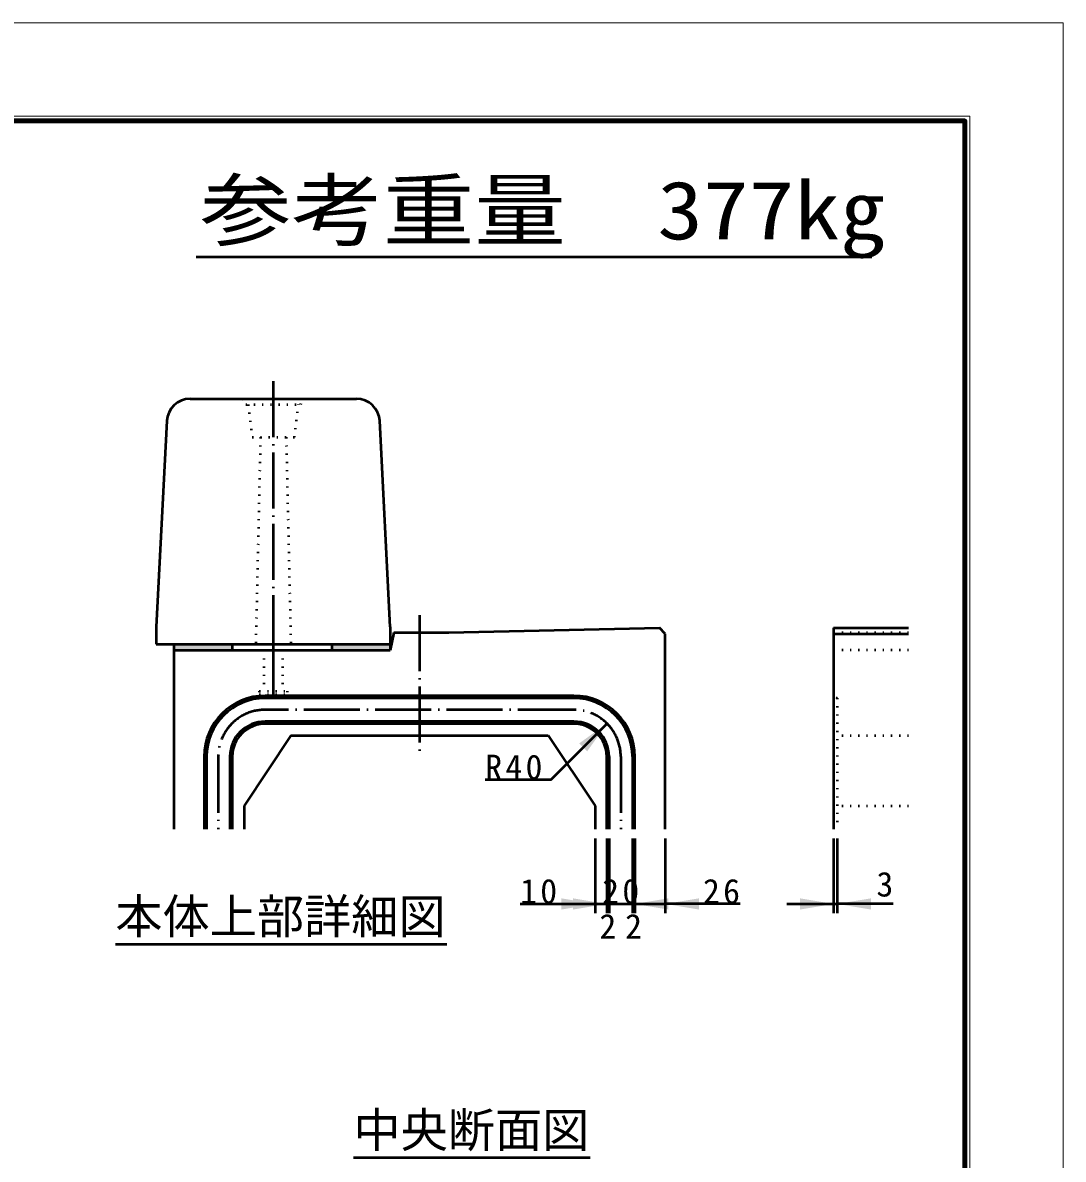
# Model space of a CAD drawing. Units: millimetres, scale not verified. Extents: x -2102 to 2102, y -1485 to 1485.
# Drawn here: x 991 to 2102, y 270 to 1485 of the extents above; entities that cross this region are included whole.
import ezdxf
from ezdxf.enums import TextEntityAlignment as Align

# ---------------------------------------------------------------- set-up
doc = ezdxf.new("R2010")
doc.units = ezdxf.units.MM
doc.header["$LTSCALE"] = 5
doc.linetypes.add('DOTTED', pattern=[1.75, 0.25, -1.5])
doc.linetypes.add('LONG_DASHED_DOTTED', pattern=[15.25, 12, -1.5, 0.25, -1.5])
doc.layers.add('0-0_V-nasSTD', color=7, linetype='Continuous', lineweight=35)
doc.layers.add('0-1_0', color=7, linetype='Continuous', lineweight=50)
doc.styles.add('ＭＳ ゴシック', font='')
doc.styles.get('ＭＳ ゴシック').set_extended_font_data('MS Gothic')

msp = doc.modelspace()

# ---------------------------------------------------------------- linework, layer by layer
at = {"layer": '0-0_V-nasSTD', "linetype": 'LONG_DASHED_DOTTED', "lineweight": 50}
msp.add_line((1258.432, 1101.931), (1258.432, 801.931), dxfattribs=at)
at = {"layer": '0-0_V-nasSTD', "lineweight": 50}
for p, q in [((1169.683, 1083.181), (1347.181, 1083.181)), ((1144.716, 1059.462), (1133.432, 839.431)), ((1383.432, 839.431), (1372.148, 1059.462)), ((1133.432, 839.431), (1133.432, 820.681)), ((1383.432, 839.431), (1383.432, 820.681)), ((1133.432, 820.681), (1383.432, 820.681)), ((1152.182, 820.681), (1152.182, 814.431)), ((1214.682, 820.681), (1214.682, 814.431)), ((1320.932, 820.681), (1320.932, 814.431)), ((1383.432, 820.681), (1383.432, 814.431))]:
    msp.add_line(p, q, dxfattribs=at)
at = {"layer": '0-0_V-nasSTD', "linetype": 'DOTTED', "lineweight": 50}
for p, q in [((1225.932, 1083.181), (1229.057, 1076.931)), ((1287.807, 1076.931), (1290.932, 1083.181)), ((1229.057, 1076.931), (1287.807, 1076.931)), ((1231.557, 1076.931), (1235.932, 1041.931)), ((1280.932, 1041.931), (1285.307, 1076.931)), ((1235.932, 1041.931), (1280.932, 1041.931)), ((1244.682, 1041.931), (1239.682, 820.681)), ((1272.182, 1041.931), (1277.182, 820.681))]:
    msp.add_line(p, q, dxfattribs=at)
at = {"layer": '0-0_V-nasSTD', "lineweight": 18}
for points in [[(-2102.5, -1485), (-2102.5, 1485), (2102.5, 1485), (2102.5, -1485)], [(-2002.5, -1385), (-2002.5, 1385), (2002.5, 1385), (2002.5, -1385)]]:
    msp.add_lwpolyline(points, close=True, dxfattribs=at)
at = {"layer": '0-0_V-nasSTD', "lineweight": 100}
msp.add_lwpolyline([(-1997.5, 1380), (-1997.5, -1380), (1997.5, -1380), (1997.5, 1380)], close=True, dxfattribs=at)
at = {"layer": '0-0_V-nasSTD', "lineweight": 50}
for centre, start, end in [((1169.683, 1058.181), 90, 177.06433), ((1347.181, 1058.181), 2.93567, 90)]:
    msp.add_arc(centre, 25, start, end, dxfattribs=at)
at = {"layer": '0-0_V-nasSTD'}
for points in [[(1152.182, 814.431), (1152.182, 820.681), (1214.682, 820.681)], [(1152.182, 814.431), (1214.682, 814.431), (1214.682, 820.681)], [(1320.932, 814.431), (1320.932, 820.681), (1383.432, 820.681)], [(1320.932, 814.431), (1383.432, 814.431), (1383.432, 820.681)], [(1585.339, 714.823), (1593.824, 706.338), (1615.037, 736.037)], [(1566.182, 537.181), (1566.182, 549.181), (1602.182, 543.181)], [(1578.682, 537.181), (1578.682, 549.181), (1614.682, 543.181)], [(1644.682, 543.181), (1680.682, 537.181), (1680.682, 549.181)], [(1677.182, 543.181), (1713.182, 537.181), (1713.182, 549.181)], [(1821.182, 537.181), (1821.182, 549.181), (1857.182, 543.181)], [(1860.932, 543.181), (1896.932, 537.181), (1896.932, 549.181)]]:
    msp.add_solid(points, dxfattribs=at)
at = {"layer": '0-1_0'}
for p, q in [((1176.036, 1234.753), (1898.036, 1234.753)), ((1445.932, 833.181), (1670.932, 838.181)), ((1677.182, 831.931), (1670.932, 838.181)), ((1857.182, 838.181), (1937.182, 838.181)), ((1857.182, 838.181), (1857.182, 623.181)), ((1387.182, 833.181), (1383.432, 814.431)), ((1387.182, 833.181), (1445.932, 833.181)), ((1677.182, 623.181), (1677.182, 831.931)), ((1857.182, 831.931), (1937.182, 831.931)), ((1152.182, 814.431), (1383.432, 814.431)), ((1152.182, 814.431), (1152.182, 623.181)), ((1579.682, 765.681), (1249.682, 765.681)), ((1579.682, 763.181), (1249.682, 763.181)), ((1579.682, 738.181), (1249.682, 738.181)), ((1579.682, 735.681), (1249.682, 735.681)), ((1554.933, 675.933), (1615.037, 736.037)), ((1277.182, 723.181), (1227.182, 648.181)), ((1277.182, 723.181), (1552.182, 723.181)), ((1552.182, 723.181), (1602.182, 648.181)), ((1184.682, 700.681), (1184.682, 623.181)), ((1187.182, 700.681), (1187.182, 623.181)), ((1212.182, 700.681), (1212.182, 623.181)), ((1214.682, 700.681), (1214.682, 623.181)), ((1614.682, 623.181), (1614.682, 700.681)), ((1617.182, 700.681), (1617.182, 623.181)), ((1642.182, 700.681), (1642.182, 623.181)), ((1644.682, 623.181), (1644.682, 700.681)), ((1554.933, 675.933), (1484.933, 675.933)), ((1227.182, 648.181), (1227.182, 623.181)), ((1602.182, 648.181), (1602.182, 623.181)), ((1602.182, 613.181), (1602.182, 533.181)), ((1614.682, 613.181), (1614.682, 533.181)), ((1617.182, 613.181), (1617.182, 533.181)), ((1642.182, 613.181), (1642.182, 533.181)), ((1644.682, 613.181), (1644.682, 533.181)), ((1677.182, 613.181), (1677.182, 533.181)), ((1857.182, 613.181), (1857.182, 533.181)), ((1860.932, 613.181), (1860.932, 533.181)), ((1522.182, 543.181), (1602.182, 543.181)), ((1602.182, 543.181), (1614.682, 543.181)), ((1757.182, 543.181), (1677.182, 543.181)), ((1807.182, 543.181), (1857.182, 543.181)), ((1857.182, 543.181), (1860.932, 543.181)), ((1920.932, 543.181), (1860.932, 543.181)), ((1089.714, 500.347), (1443.723, 500.347)), ((1344.066, 272.045), (1596.873, 272.045))]:
    msp.add_line(p, q, dxfattribs=at)
at = {"layer": '0-1_0', "linetype": 'LONG_DASHED_DOTTED'}
for p, q in [((1414.682, 851.931), (1414.682, 704.431)), ((1258.432, 823.181), (1258.432, 766.931)), ((1579.682, 750.681), (1249.682, 750.681)), ((1199.682, 700.681), (1199.682, 623.181)), ((1629.682, 700.681), (1629.682, 623.181))]:
    msp.add_line(p, q, dxfattribs=at)
at = {"layer": '0-1_0', "linetype": 'DOTTED'}
for p, q in [((1857.182, 833.181), (1937.182, 833.181)), ((1248.432, 814.431), (1248.432, 770.681)), ((1268.432, 814.431), (1268.432, 770.681)), ((1937.182, 814.431), (1857.182, 814.431)), ((1243.432, 770.681), (1273.432, 770.681)), ((1243.432, 770.681), (1243.432, 766.931)), ((1243.432, 766.931), (1273.432, 766.931)), ((1273.432, 770.681), (1273.432, 766.931)), ((1860.932, 763.181), (1857.182, 765.681)), ((1860.932, 763.181), (1860.932, 623.181)), ((1857.182, 735.681), (1860.932, 738.181)), ((1857.182, 723.181), (1937.182, 723.181)), ((1857.182, 648.181), (1937.182, 648.181))]:
    msp.add_line(p, q, dxfattribs=at)
at = {"layer": '0-1_0'}
msp.add_lwpolyline([(1614.682, 543.181), (1617.182, 543.181), (1642.182, 543.181), (1644.682, 543.181), (1677.182, 543.181)], dxfattribs=at)
for centre, radius, start, end in [((1249.682, 700.681), 65, 90, 180), ((1579.682, 700.681), 65, 0, 90), ((1249.682, 700.681), 62.5, 90, 180), ((1579.682, 700.681), 62.5, 0, 90), ((1249.682, 700.681), 37.5, 90, 180), ((1249.682, 700.681), 35, 90, 180), ((1579.682, 700.681), 37.5, 0, 90), ((1579.682, 700.681), 35, 0, 90)]:
    msp.add_arc(centre, radius, start, end, dxfattribs=at)
at = {"layer": '0-1_0', "linetype": 'LONG_DASHED_DOTTED'}
for centre, start, end in [((1249.682, 700.681), 90, 180), ((1579.682, 700.681), 0, 90)]:
    msp.add_arc(centre, 50, start, end, dxfattribs=at)

# ---------------------------------------------------------------- texts
at = {"layer": '0-0_V-nasSTD', "style": 'ＭＳ ゴシック', "width": 1.15}
msp.add_text('参考重量\u3000377kg', height=62.32, dxfattribs=at).set_placement((1180.036, 1234.753), align=Align.BOTTOM_LEFT)
at = {"layer": '0-0_V-nasSTD', "style": 'ＭＳ ゴシック'}
for s, height, p in [('3', 26.39, (1902.932, 543.181)), ('本体上部詳細図', 36.95, (1089.714, 500.347)), ('2', 26.39, (1606.932, 498.181)), ('2', 26.39, (1634.432, 498.181)), ('中央断面図', 36.95, (1344.066, 272.045))]:
    msp.add_text(s, height=height, dxfattribs=at).set_placement(p, align=Align.BOTTOM_LEFT)
at = {"layer": '0-0_V-nasSTD', "char_height": 26.39, "attachment_point": 7, "style": 'ＭＳ ゴシック'}
for s, insert in [('\\T1.2;R40', (1484.933, 675.933)), ('\\T1.2;10', (1522.182, 543.181)), ('\\T1.2;20', (1609.882, 543.181)), ('\\T1.2;26', (1717.582, 543.181))]:
    msp.add_mtext(s, dxfattribs=dict(at, insert=insert))

doc.saveas('drawing.dxf')
